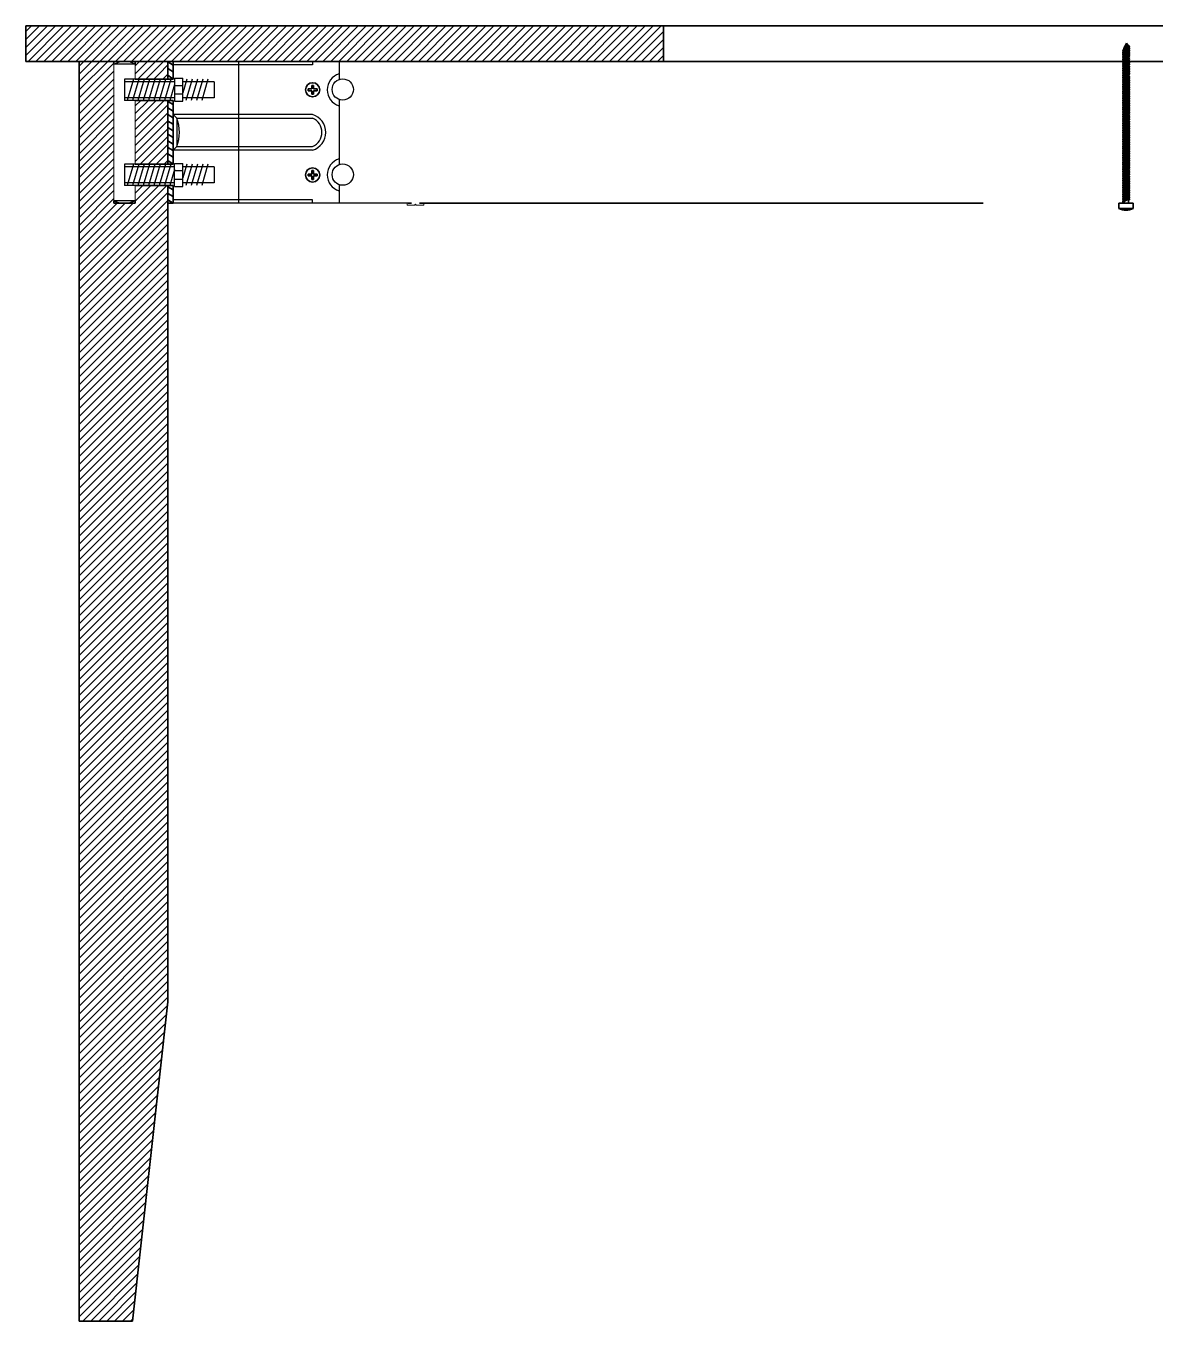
# Model space of a CAD drawing. Header units: millimetres. Extents: x 580 to 8071, y -310 to 9213.
# Drawn here: x 3227 to 3863, y 682 to 1412 of the extents above; entities that cross this region are included whole.
import ezdxf

# ---------------------------------------------------------------- set-up
doc = ezdxf.new("R2010")
doc.units = ezdxf.units.MM
for name, color, linetype, lineweight in [('A-ELEV-MBE', 7, 'Continuous', 18), ('IF-DETL', 4, 'Continuous', 35), ('IF-FURN', 7, 'Continuous', 35)]:
    doc.layers.add(name, color=color, linetype=linetype, lineweight=lineweight)
doc.layers.add('Layer1', color=1, linetype='Continuous')
doc.layers.add('Layer2', color=8, linetype='Continuous')

msp = doc.modelspace()

# ---------------------------------------------------------------- hatches: boundary and pattern name
at = {"layer": 'IF-DETL'}
h = msp.add_hatch(dxfattribs=at)
h.set_pattern_fill('ANSI31', color=256)
h.paths.add_polyline_path([(3586.07, 1411.39), (3585.9, 1411.5), (3256.78, 1411.5), (3226.78, 1411.5), (3226.78, 1391.5), (3448.68, 1391.5), (3586.07, 1391.5)])

# ---------------------------------------------------------------- linework, layer by layer
at = {"layer": 'A-ELEV-MBE'}
for p, q in [((3276.34, 1390), (3276.34, 1313)), ((3279.84, 1391.5), (3284.84, 1391.5)), ((3288.34, 1390), (3288.34, 1381.5)), ((3288.34, 1369.5), (3288.34, 1333.5)), ((3288.34, 1321.5), (3288.34, 1313)), ((3284.84, 1311.5), (3279.84, 1311.5)), ((3441.59, 1310.56), (3441.59, 1311.5)), ((3441.59, 1311.5), (3444.12, 1311.5)), ((3445.76, 1310.56), (3446.28, 1311.08)), ((3446.28, 1311.08), (3446.8, 1310.56)), ((3450.97, 1311.5), (3448.62, 1311.5)), ((3450.97, 1310.56), (3450.97, 1311.5))]:
    msp.add_line(p, q, dxfattribs=at)
for points in [[(3441.59, 1310.56), (3445.76, 1310.56)], [(3446.8, 1310.56), (3450.97, 1310.56)]]:
    msp.add_lwpolyline(points, dxfattribs=at)
at = {"layer": 'IF-DETL', "linetype": 'Continuous'}
for p, q in [((3586.07, 1411.39), (3585.9, 1411.5)), ((3256.78, 1388.88), (3259.4, 1391.5)), ((3256.78, 1384.39), (3263.89, 1391.5)), ((3256.78, 1379.9), (3268.38, 1391.5)), ((3256.78, 1375.41), (3272.87, 1391.5)), ((3256.78, 1370.92), (3276.34, 1390.49)), ((3288.34, 1389.02), (3290.83, 1391.5)), ((3288.34, 1384.53), (3295.32, 1391.5)), ((3289.81, 1381.5), (3299.81, 1391.5)), ((3294.3, 1381.5), (3304.3, 1391.5)), ((3301.79, 1384.5), (3306.78, 1389.49)), ((3309.78, 1389.39), (3306.78, 1391.19)), ((3309.78, 1385.68), (3306.78, 1387.49)), ((3315.74, 1391.36), (3315.88, 1391.5)), ((3256.78, 1366.43), (3276.34, 1386)), ((3256.78, 1361.94), (3276.34, 1381.51)), ((3298.79, 1381.5), (3301.79, 1384.5)), ((3303.94, 1381.5), (3306.78, 1384.23)), ((3309.78, 1381.5), (3306.78, 1383.78)), ((3256.78, 1357.45), (3276.34, 1377.02)), ((3256.78, 1352.96), (3276.45, 1372.64)), ((3256.78, 1348.47), (3276.34, 1368.04)), ((3288.34, 1353.09), (3304.7, 1369.5)), ((3288.34, 1357.58), (3300.26, 1369.5)), ((3288.34, 1362.07), (3295.92, 1369.5)), ((3288.34, 1366.51), (3291.46, 1369.5)), ((3288.34, 1348.6), (3306.78, 1367.04)), ((3309.69, 1367.22), (3306.78, 1368.97)), ((3309.78, 1363.46), (3306.78, 1365.26)), ((3256.78, 1343.98), (3276.34, 1363.54)), ((3256.78, 1339.49), (3276.34, 1359.05)), ((3288.34, 1344.11), (3306.78, 1362.55)), ((3288.34, 1339.62), (3306.78, 1358.06)), ((3309.78, 1359.76), (3306.78, 1361.56)), ((3309.78, 1356.05), (3306.78, 1357.85)), ((3256.78, 1335), (3276.34, 1354.53)), ((3288.34, 1335.13), (3306.78, 1353.57)), ((3309.78, 1352.35), (3306.78, 1354.15)), ((3256.78, 1330.51), (3276.34, 1350.07)), ((3256.78, 1326.02), (3276.34, 1345.58)), ((3291.2, 1333.5), (3306.78, 1349.08)), ((3295.69, 1333.5), (3306.78, 1344.59)), ((3309.78, 1348.64), (3306.78, 1350.45)), ((3309.78, 1344.94), (3306.78, 1346.74)), ((3256.78, 1321.53), (3276.34, 1341.09)), ((3265.21, 1325.48), (3276.34, 1336.6)), ((3300.18, 1333.5), (3306.78, 1340.1)), ((3309.78, 1341.24), (3306.78, 1343.04)), ((3309.78, 1337.53), (3306.78, 1339.33)), ((3269.69, 1325.47), (3276.34, 1332.1)), ((3304.66, 1333.5), (3306.78, 1335.63)), ((3309.78, 1333.5), (3306.78, 1335.63)), ((3256.78, 1308.06), (3276.34, 1327.62)), ((3256.78, 1317.04), (3265.21, 1325.48)), ((3256.78, 1312.55), (3269.69, 1325.47)), ((3256.78, 1303.57), (3276.34, 1323.13)), ((3256.78, 1276.63), (3301.65, 1321.5)), ((3256.78, 1272.14), (3306.14, 1321.5)), ((3288.34, 1317.17), (3292.67, 1321.5)), ((3288.34, 1312.68), (3297.16, 1321.5)), ((3256.78, 1299.08), (3276.34, 1318.64)), ((3256.78, 1267.65), (3306.78, 1317.65)), ((3256.78, 1294.59), (3276.34, 1314.15)), ((3309.73, 1319.04), (3306.78, 1320.81)), ((3309.78, 1315.31), (3306.78, 1317.11)), ((3256.78, 1263.16), (3306.78, 1313.16)), ((3256.78, 1290.1), (3278.18, 1311.5)), ((3256.78, 1285.61), (3282.67, 1311.5)), ((3256.78, 1281.12), (3287.16, 1311.5)), ((3256.78, 1258.67), (3306.78, 1308.67)), ((3309.78, 1311.6), (3306.78, 1313.41)), ((3256.78, 1254.18), (3306.78, 1304.18)), ((3256.78, 1249.69), (3306.78, 1299.69)), ((3256.78, 1245.2), (3306.78, 1295.2)), ((3256.78, 1240.71), (3306.78, 1290.71)), ((3256.78, 1236.22), (3306.78, 1286.22)), ((3256.78, 1231.73), (3306.78, 1281.73)), ((3256.78, 1227.24), (3306.78, 1277.24)), ((3256.78, 1222.75), (3306.78, 1272.75)), ((3256.78, 1218.26), (3306.78, 1268.26)), ((3256.78, 1213.77), (3306.78, 1263.77)), ((3256.78, 1209.28), (3306.78, 1259.28)), ((3256.78, 1204.79), (3306.78, 1254.79)), ((3256.78, 1200.3), (3306.78, 1250.3)), ((3256.78, 1195.81), (3306.78, 1245.81)), ((3256.78, 1191.32), (3306.78, 1241.32)), ((3256.78, 1186.83), (3306.78, 1236.83)), ((3256.78, 1182.34), (3306.78, 1232.34)), ((3256.78, 1177.85), (3306.78, 1227.85)), ((3256.78, 1173.36), (3306.78, 1223.36)), ((3256.78, 1168.87), (3306.78, 1218.87)), ((3256.78, 1164.38), (3306.78, 1214.38)), ((3256.78, 1159.89), (3306.78, 1209.89)), ((3256.78, 1155.4), (3306.78, 1205.4)), ((3256.78, 1150.91), (3306.78, 1200.91)), ((3256.78, 1146.42), (3306.78, 1196.42)), ((3256.78, 1141.93), (3306.78, 1191.93)), ((3256.78, 1137.44), (3306.78, 1187.44)), ((3256.78, 1132.95), (3306.78, 1182.95)), ((3256.78, 1128.46), (3306.78, 1178.46)), ((3256.78, 1123.97), (3306.78, 1173.97)), ((3256.78, 1119.48), (3306.78, 1169.48)), ((3256.78, 1114.99), (3306.78, 1164.99)), ((3256.78, 1110.5), (3306.78, 1160.5)), ((3256.78, 1106.01), (3306.78, 1156.01)), ((3256.78, 1101.52), (3306.78, 1151.52)), ((3256.78, 1097.03), (3306.78, 1147.03)), ((3256.78, 1092.54), (3306.78, 1142.54)), ((3256.78, 1088.05), (3306.78, 1138.05)), ((3256.78, 1083.56), (3306.78, 1133.56)), ((3256.78, 1079.07), (3306.78, 1129.07)), ((3256.78, 1074.58), (3306.78, 1124.58)), ((3256.78, 1070.09), (3306.78, 1120.09)), ((3256.78, 1065.6), (3306.78, 1115.6)), ((3256.78, 1061.11), (3306.78, 1111.11)), ((3256.78, 1056.61), (3306.78, 1106.61)), ((3256.78, 1052.12), (3306.78, 1102.12)), ((3256.78, 1047.63), (3306.78, 1097.63)), ((3256.78, 1043.14), (3306.78, 1093.14)), ((3256.78, 1038.65), (3306.78, 1088.65)), ((3256.78, 1034.16), (3306.78, 1084.16)), ((3256.78, 1029.67), (3306.78, 1079.67)), ((3256.78, 1025.18), (3306.78, 1075.18)), ((3256.78, 1020.69), (3306.78, 1070.69)), ((3256.78, 1016.2), (3306.78, 1066.2)), ((3256.78, 1011.71), (3306.78, 1061.71)), ((3256.78, 1007.22), (3306.78, 1057.22)), ((3256.78, 1002.73), (3306.78, 1052.73)), ((3256.78, 998.24), (3306.78, 1048.24)), ((3256.78, 993.75), (3306.78, 1043.75)), ((3256.78, 989.26), (3306.78, 1039.26)), ((3256.78, 984.77), (3306.78, 1034.77)), ((3256.78, 980.28), (3306.78, 1030.28)), ((3256.78, 975.79), (3306.78, 1025.79)), ((3256.78, 971.3), (3306.78, 1021.3)), ((3256.78, 966.81), (3306.78, 1016.81)), ((3256.78, 962.32), (3306.78, 1012.32)), ((3256.78, 957.83), (3306.78, 1007.83)), ((3256.78, 953.34), (3306.78, 1003.34)), ((3256.78, 948.85), (3306.78, 998.85)), ((3256.78, 944.36), (3306.78, 994.36)), ((3256.78, 939.87), (3306.78, 989.87)), ((3256.78, 935.38), (3306.78, 985.38)), ((3256.78, 930.89), (3306.78, 980.89)), ((3256.78, 926.4), (3306.78, 976.4)), ((3256.78, 921.91), (3306.78, 971.91)), ((3256.78, 917.42), (3306.78, 967.42)), ((3256.78, 912.93), (3306.78, 962.93)), ((3256.78, 908.44), (3306.78, 958.44)), ((3256.78, 903.95), (3306.78, 953.95)), ((3256.78, 899.46), (3306.78, 949.46)), ((3256.78, 894.97), (3306.78, 944.97)), ((3256.78, 890.48), (3306.78, 940.48)), ((3256.78, 885.99), (3306.78, 935.99)), ((3256.78, 881.5), (3306.78, 931.5)), ((3256.78, 877.01), (3306.78, 927.01)), ((3256.78, 872.52), (3306.78, 922.52)), ((3256.78, 868.03), (3306.78, 918.03)), ((3256.78, 863.54), (3306.78, 913.54)), ((3256.78, 859.05), (3306.78, 909.05)), ((3256.78, 854.56), (3306.78, 904.56)), ((3256.78, 850.07), (3306.78, 900.07)), ((3256.78, 845.58), (3306.78, 895.58)), ((3256.78, 841.09), (3306.78, 891.09)), ((3256.78, 836.6), (3306.78, 886.6)), ((3256.78, 832.11), (3306.78, 882.11)), ((3256.78, 827.62), (3306.78, 877.62)), ((3256.78, 823.13), (3306.78, 873.13)), ((3256.78, 818.64), (3306.78, 868.64)), ((3256.78, 814.15), (3306.78, 864.15)), ((3256.78, 809.66), (3306.55, 859.43)), ((3256.78, 805.17), (3305.99, 854.38)), ((3256.78, 800.68), (3305.42, 849.32)), ((3256.78, 796.19), (3304.86, 844.27)), ((3256.78, 791.7), (3304.3, 839.22)), ((3256.78, 787.21), (3303.74, 834.17)), ((3256.78, 782.72), (3303.18, 829.12)), ((3256.78, 778.23), (3302.62, 824.07)), ((3256.78, 773.74), (3302.06, 819.02)), ((3256.78, 769.25), (3301.5, 813.96)), ((3256.78, 764.76), (3300.93, 808.91)), ((3256.78, 760.27), (3300.37, 803.86)), ((3256.78, 755.78), (3299.81, 798.81)), ((3256.78, 751.29), (3299.25, 793.76)), ((3256.78, 746.8), (3298.69, 788.71)), ((3256.78, 742.31), (3298.13, 783.66)), ((3256.78, 737.82), (3297.57, 778.6)), ((3256.78, 733.33), (3297.01, 773.55)), ((3256.78, 728.84), (3296.44, 768.5)), ((3256.78, 724.35), (3295.88, 763.45)), ((3256.78, 719.86), (3295.32, 758.4)), ((3256.78, 715.37), (3294.76, 753.35)), ((3256.78, 710.88), (3294.2, 748.3)), ((3256.78, 706.38), (3293.64, 743.25)), ((3256.78, 701.89), (3293.08, 738.19)), ((3256.78, 697.4), (3292.52, 733.14)), ((3256.78, 692.91), (3291.95, 728.09)), ((3256.78, 688.42), (3291.39, 723.04)), ((3256.78, 683.93), (3290.83, 717.99)), ((3258.84, 681.5), (3290.27, 712.94)), ((3263.33, 681.5), (3289.71, 707.89)), ((3267.82, 681.5), (3289.15, 702.83)), ((3272.31, 681.5), (3288.59, 697.78)), ((3276.8, 681.5), (3288.03, 692.73)), ((3281.29, 681.5), (3287.46, 687.68)), ((3285.78, 681.5), (3286.9, 682.63))]:
    msp.add_line(p, q, dxfattribs=at)
at = {"layer": 'IF-DETL'}
for p, q in [((3586.07, 1391.5), (3586.07, 1411.5)), ((3847.04, 1401.8), (3846.23, 1400.16)), ((3847.75, 1400.66), (3847.04, 1401.8)), ((3845.28, 1398.04), (3846.01, 1399.67)), ((3848.28, 1399.84), (3848.28, 1400.34)), ((3848.28, 1398.84), (3848.28, 1399.5)), ((3848.28, 1397.84), (3848.28, 1398.5)), ((3848.28, 1396.84), (3848.28, 1397.5)), ((3848.28, 1395.84), (3848.28, 1396.5)), ((3848.28, 1394.84), (3848.28, 1395.5)), ((3848.28, 1393.84), (3848.28, 1394.5)), ((3848.28, 1392.84), (3848.28, 1393.5)), ((3848.28, 1391.84), (3848.28, 1392.5)), ((3848.28, 1390.84), (3848.28, 1391.5)), ((3848.28, 1389.84), (3848.28, 1390.5)), ((3848.28, 1388.84), (3848.28, 1389.5)), ((3848.28, 1387.84), (3848.28, 1388.5)), ((3848.28, 1386.84), (3848.28, 1387.5)), ((3848.28, 1385.84), (3848.28, 1386.5)), ((3848.28, 1384.84), (3848.28, 1385.5)), ((3848.28, 1383.84), (3848.28, 1384.5)), ((3848.28, 1382.84), (3848.28, 1383.5)), ((3848.28, 1381.84), (3848.28, 1382.5)), ((3848.28, 1380.84), (3848.28, 1381.5)), ((3848.28, 1379.84), (3848.28, 1380.5)), ((3848.28, 1378.84), (3848.28, 1379.5)), ((3848.28, 1377.84), (3848.28, 1378.5)), ((3848.28, 1376.84), (3848.28, 1377.5)), ((3848.28, 1375.84), (3848.28, 1376.5)), ((3848.28, 1374.84), (3848.28, 1375.5)), ((3848.28, 1373.84), (3848.28, 1374.5)), ((3848.28, 1372.84), (3848.28, 1373.5)), ((3848.28, 1371.84), (3848.28, 1372.5)), ((3848.28, 1370.84), (3848.28, 1371.5)), ((3848.28, 1369.84), (3848.28, 1370.5)), ((3848.28, 1368.84), (3848.28, 1369.5)), ((3848.28, 1367.84), (3848.28, 1368.5)), ((3848.28, 1366.84), (3848.28, 1367.5)), ((3848.28, 1365.84), (3848.28, 1366.5)), ((3848.28, 1364.84), (3848.28, 1365.5)), ((3848.28, 1363.84), (3848.28, 1364.5)), ((3848.28, 1362.84), (3848.28, 1363.5)), ((3848.28, 1361.84), (3848.28, 1362.5)), ((3848.28, 1360.84), (3848.28, 1361.5)), ((3848.28, 1359.84), (3848.28, 1360.5)), ((3848.28, 1358.84), (3848.28, 1359.5)), ((3848.28, 1357.84), (3848.28, 1358.5)), ((3848.28, 1356.84), (3848.28, 1357.5)), ((3848.28, 1355.84), (3848.28, 1356.5)), ((3848.28, 1354.84), (3848.28, 1355.5)), ((3848.28, 1353.84), (3848.28, 1354.5)), ((3848.28, 1352.84), (3848.28, 1353.5)), ((3848.28, 1351.84), (3848.28, 1352.5)), ((3848.28, 1350.84), (3848.28, 1351.5)), ((3848.28, 1349.84), (3848.28, 1350.5)), ((3848.28, 1348.84), (3848.28, 1349.5)), ((3848.28, 1347.84), (3848.28, 1348.5)), ((3848.28, 1346.84), (3848.28, 1347.5)), ((3848.28, 1345.84), (3848.28, 1346.5)), ((3848.28, 1344.84), (3848.28, 1345.5)), ((3848.28, 1343.84), (3848.28, 1344.5)), ((3848.28, 1342.84), (3848.28, 1343.5)), ((3848.28, 1341.84), (3848.28, 1342.5)), ((3848.28, 1340.84), (3848.28, 1341.5)), ((3848.28, 1339.84), (3848.28, 1340.5)), ((3848.28, 1338.84), (3848.28, 1339.5)), ((3848.28, 1337.84), (3848.28, 1338.5)), ((3848.28, 1336.84), (3848.28, 1337.5)), ((3848.28, 1335.84), (3848.28, 1336.5)), ((3848.28, 1334.84), (3848.28, 1335.5)), ((3848.28, 1333.84), (3848.28, 1334.5)), ((3848.28, 1332.84), (3848.28, 1333.5)), ((3848.28, 1331.84), (3848.28, 1332.5)), ((3848.28, 1330.84), (3848.28, 1331.5)), ((3848.28, 1329.84), (3848.28, 1330.5)), ((3848.28, 1328.84), (3848.28, 1329.5)), ((3848.28, 1327.84), (3848.28, 1328.5)), ((3848.28, 1326.84), (3848.28, 1327.5)), ((3848.28, 1325.84), (3848.28, 1326.5)), ((3848.28, 1324.84), (3848.28, 1325.5)), ((3848.28, 1323.84), (3848.28, 1324.5)), ((3848.28, 1322.84), (3848.28, 1323.5)), ((3848.28, 1321.84), (3848.28, 1322.5)), ((3848.28, 1320.84), (3848.28, 1321.5)), ((3848.28, 1319.84), (3848.28, 1320.5)), ((3848.28, 1318.84), (3848.28, 1319.5)), ((3848.28, 1317.84), (3848.28, 1318.5)), ((3848.28, 1316.84), (3848.28, 1317.5)), ((3848.28, 1315.84), (3848.28, 1316.5)), ((3848.28, 1314.84), (3848.28, 1315.5)), ((3848.28, 1313.84), (3848.28, 1314.5)), ((3848.28, 1312.84), (3848.28, 1313.5)), ((3848.28, 1311.84), (3848.28, 1312.5))]:
    msp.add_line(p, q, dxfattribs=at)
for centre, radius, start, end in [((3848.55, 1395.98), 3.87, 94.04616, 156.78621), ((3848.55, 1394.98), 3.87, 94.04616, 156.78621), ((3848.55, 1393.98), 3.87, 94.04616, 156.78621), ((3845.44, 1397.46), 0.446, 174.28486, 248.8715), ((3848.55, 1392.98), 3.87, 94.04616, 156.78621), ((3845.44, 1396.46), 0.446, 174.28486, 248.8715), ((3848.55, 1391.98), 3.87, 94.04616, 156.78621), ((3845.44, 1395.46), 0.446, 174.28486, 248.8715), ((3848.55, 1390.98), 3.87, 94.04616, 156.78621), ((3845.44, 1394.46), 0.446, 174.28486, 248.8715), ((3848.47, 1395.96), 3.55, 86.85393, 154.23406), ((3848.47, 1394.96), 3.55, 86.85393, 154.23406), ((3848.47, 1393.96), 3.55, 86.85393, 154.23406), ((3848.47, 1392.96), 3.55, 86.85393, 154.23406), ((3848.47, 1391.96), 3.55, 86.85393, 154.23406), ((3848.47, 1390.96), 3.55, 86.85393, 154.23406), ((3846.12, 1399.76), 0.283, 127.75666, 232.24334), ((3848.17, 1396.82), 3.87, 94.04616, 124.97285), ((3848.09, 1396.8), 3.55, 86.85393, 125.89559), ((3847.86, 1400.25), 0.427, 11.56694, 85.49572), ((3848.04, 1399.56), 0.814, 8.12369, 72.92609), ((3848.04, 1398.56), 0.814, 8.12369, 72.92609), ((3848.04, 1397.56), 0.814, 8.12369, 72.92609), ((3848.04, 1396.56), 0.814, 8.12369, 72.92609), ((3848.04, 1395.56), 0.814, 8.12369, 72.92609), ((3848.04, 1394.56), 0.814, 8.12369, 72.92609), ((3848.04, 1393.56), 0.814, 8.12369, 72.92609), ((3848.67, 1399.67), 0.171, 267.89115, 20.55138), ((3848.67, 1398.67), 0.171, 267.89115, 20.55138), ((3848.67, 1397.67), 0.171, 267.89115, 20.55138), ((3848.67, 1396.67), 0.171, 267.89115, 20.55138), ((3848.67, 1395.67), 0.171, 267.89115, 20.55138), ((3848.67, 1394.67), 0.171, 267.89115, 20.55138), ((3848.55, 1389.98), 3.87, 94.04616, 156.78621), ((3845.44, 1393.46), 0.446, 174.28486, 248.8715), ((3848.55, 1388.98), 3.87, 94.04616, 156.78621), ((3845.44, 1392.46), 0.446, 174.28486, 248.8715), ((3848.55, 1387.98), 3.87, 94.04616, 156.78621), ((3845.44, 1391.46), 0.446, 174.28486, 248.8715), ((3848.55, 1386.98), 3.87, 94.04616, 156.78621), ((3845.44, 1390.46), 0.446, 174.28486, 248.8715), ((3848.55, 1385.98), 3.87, 94.04616, 156.78621), ((3845.44, 1389.46), 0.446, 174.28486, 248.8715), ((3848.55, 1384.98), 3.87, 94.04616, 156.78621), ((3845.44, 1388.46), 0.446, 174.28486, 248.8715), ((3848.55, 1383.98), 3.87, 94.04616, 156.78621), ((3845.44, 1387.46), 0.446, 174.28486, 248.8715), ((3848.47, 1389.96), 3.55, 86.85393, 154.23406), ((3848.47, 1388.96), 3.55, 86.85393, 154.23406), ((3848.47, 1387.96), 3.55, 86.85393, 154.23406), ((3848.47, 1386.96), 3.55, 86.85393, 154.23406), ((3848.47, 1385.96), 3.55, 86.85393, 154.23406), ((3848.47, 1384.96), 3.55, 86.85393, 154.23406), ((3848.47, 1383.96), 3.55, 86.85393, 154.23406), ((3848.04, 1392.56), 0.814, 8.12369, 72.92609), ((3848.04, 1391.56), 0.814, 8.12369, 72.92609), ((3848.04, 1390.56), 0.814, 8.12369, 72.92609), ((3848.04, 1389.56), 0.814, 8.12369, 72.92609), ((3848.04, 1388.56), 0.814, 8.12369, 72.92609), ((3848.04, 1387.56), 0.814, 8.12369, 72.92609), ((3848.04, 1386.56), 0.814, 8.12369, 72.92609), ((3848.67, 1392.67), 0.171, 267.89115, 20.55138), ((3848.67, 1390.67), 0.171, 267.89115, 20.55138), ((3848.67, 1389.67), 0.171, 267.89115, 20.55138), ((3848.67, 1388.67), 0.171, 267.89115, 20.55138), ((3848.67, 1387.67), 0.171, 267.89115, 20.55138), ((3848.55, 1382.98), 3.87, 94.04616, 156.78621), ((3845.44, 1386.46), 0.446, 174.28486, 248.8715), ((3848.55, 1381.98), 3.87, 94.04616, 156.78621), ((3845.44, 1385.46), 0.446, 174.28486, 248.8715), ((3848.55, 1380.98), 3.87, 94.04616, 156.78621), ((3845.44, 1384.46), 0.446, 174.28486, 248.8715), ((3848.55, 1379.98), 3.87, 94.04616, 156.78621), ((3845.44, 1383.46), 0.446, 174.28486, 248.8715), ((3848.55, 1378.98), 3.87, 94.04616, 156.78621), ((3845.44, 1382.46), 0.446, 174.28486, 248.8715), ((3848.55, 1377.98), 3.87, 94.04616, 156.78621), ((3845.44, 1381.46), 0.446, 174.28486, 248.8715), ((3848.55, 1376.98), 3.87, 94.04616, 156.78621), ((3845.44, 1380.46), 0.446, 174.28486, 248.8715), ((3848.55, 1375.98), 3.87, 94.04616, 156.78621), ((3848.47, 1382.96), 3.55, 86.85393, 154.23406), ((3848.47, 1381.96), 3.55, 86.85393, 154.23406), ((3848.47, 1380.96), 3.55, 86.85393, 154.23406), ((3848.47, 1379.96), 3.55, 86.85393, 154.23406), ((3848.47, 1378.96), 3.55, 86.85393, 154.23406), ((3848.47, 1377.96), 3.55, 86.85393, 154.23406), ((3848.47, 1376.96), 3.55, 86.85393, 154.23406), ((3848.04, 1385.56), 0.814, 8.12369, 72.92609), ((3848.04, 1384.56), 0.814, 8.12369, 72.92609), ((3848.04, 1383.56), 0.814, 8.12369, 72.92609), ((3848.04, 1382.56), 0.814, 8.12369, 72.92609), ((3848.04, 1381.56), 0.814, 8.12369, 72.92609), ((3848.04, 1380.56), 0.814, 8.12369, 72.92609), ((3848.04, 1379.56), 0.814, 8.12369, 72.92609), ((3848.67, 1386.67), 0.171, 267.89115, 20.55138), ((3848.67, 1385.67), 0.171, 267.89115, 20.55138), ((3848.67, 1384.67), 0.171, 267.89115, 20.55138), ((3848.67, 1382.67), 0.171, 267.89115, 20.55138), ((3848.67, 1381.67), 0.171, 267.89115, 20.55138), ((3848.67, 1380.67), 0.171, 267.89115, 20.55138), ((3848.67, 1379.67), 0.171, 267.89115, 20.55138), ((3845.44, 1379.46), 0.446, 174.28486, 248.8715), ((3848.55, 1374.98), 3.87, 94.04616, 156.78621), ((3845.44, 1378.46), 0.446, 174.28486, 248.8715), ((3848.55, 1373.98), 3.87, 94.04616, 156.78621), ((3845.44, 1377.46), 0.446, 174.28486, 248.8715), ((3848.55, 1372.98), 3.87, 94.04616, 156.78621), ((3845.44, 1376.46), 0.446, 174.28486, 248.8715), ((3848.55, 1371.98), 3.87, 94.04616, 156.78621), ((3845.44, 1375.46), 0.446, 174.28486, 248.8715), ((3848.55, 1370.98), 3.87, 94.04616, 156.78621), ((3845.44, 1374.46), 0.446, 174.28486, 248.8715), ((3848.55, 1369.98), 3.87, 94.04616, 156.78621), ((3845.44, 1373.46), 0.446, 174.28486, 248.8715), ((3848.55, 1368.98), 3.87, 94.04616, 156.78621), ((3845.44, 1372.46), 0.446, 174.28486, 248.8715), ((3848.47, 1375.96), 3.55, 86.85393, 154.23406), ((3848.47, 1374.96), 3.55, 86.85393, 154.23406), ((3848.47, 1373.96), 3.55, 86.85393, 154.23406), ((3848.47, 1372.96), 3.55, 86.85393, 154.23406), ((3848.47, 1371.96), 3.55, 86.85393, 154.23406), ((3848.47, 1370.96), 3.55, 86.85393, 154.23406), ((3848.47, 1369.96), 3.55, 86.85393, 154.23406), ((3848.47, 1368.96), 3.55, 86.85393, 154.23406), ((3848.04, 1378.56), 0.814, 8.12369, 72.92609), ((3848.04, 1377.56), 0.814, 8.12369, 72.92609), ((3848.04, 1376.56), 0.814, 8.12369, 72.92609), ((3848.04, 1375.56), 0.814, 8.12369, 72.92609), ((3848.04, 1374.56), 0.814, 8.12369, 72.92609), ((3848.04, 1373.56), 0.814, 8.12369, 72.92609), ((3848.04, 1372.56), 0.814, 8.12369, 72.92609), ((3848.67, 1378.67), 0.171, 267.89115, 20.55138), ((3848.67, 1377.67), 0.171, 267.89115, 20.55138), ((3848.67, 1376.67), 0.171, 267.89115, 20.55138), ((3848.67, 1375.67), 0.171, 267.89115, 20.55138), ((3848.67, 1374.67), 0.171, 267.89115, 20.55138), ((3848.67, 1373.67), 0.171, 267.89115, 20.55138), ((3848.67, 1372.67), 0.171, 267.89115, 20.55138), ((3848.55, 1367.98), 3.87, 94.04616, 156.78621), ((3845.44, 1371.46), 0.446, 174.28486, 248.8715), ((3848.55, 1366.98), 3.87, 94.04616, 156.78621), ((3845.44, 1370.46), 0.446, 174.28486, 248.8715), ((3848.55, 1365.98), 3.87, 94.04616, 156.78621), ((3845.44, 1369.46), 0.446, 174.28486, 248.8715), ((3848.55, 1364.98), 3.87, 94.04616, 156.78621), ((3845.44, 1368.46), 0.446, 174.28486, 248.8715), ((3848.55, 1363.98), 3.87, 94.04616, 156.78621), ((3845.44, 1367.46), 0.446, 174.28486, 248.8715), ((3848.55, 1362.98), 3.87, 94.04616, 156.78621), ((3845.44, 1366.46), 0.446, 174.28486, 248.8715), ((3848.55, 1361.98), 3.87, 94.04616, 156.78621), ((3845.44, 1365.46), 0.446, 174.28486, 248.8715), ((3848.47, 1367.96), 3.55, 86.85393, 154.23406), ((3848.47, 1366.96), 3.55, 86.85393, 154.23406), ((3848.47, 1365.96), 3.55, 86.85393, 154.23406), ((3848.47, 1364.96), 3.55, 86.85393, 154.23406), ((3848.47, 1363.96), 3.55, 86.85393, 154.23406), ((3848.47, 1362.96), 3.55, 86.85393, 154.23406), ((3848.47, 1361.96), 3.55, 86.85393, 154.23406), ((3848.04, 1371.56), 0.814, 8.12369, 72.92609), ((3848.04, 1370.56), 0.814, 8.12369, 72.92609), ((3848.04, 1369.56), 0.814, 8.12369, 72.92609), ((3848.04, 1368.56), 0.814, 8.12369, 72.92609), ((3848.04, 1367.56), 0.814, 8.12369, 72.92609), ((3848.04, 1366.56), 0.814, 8.12369, 72.92609), ((3848.04, 1365.56), 0.814, 8.12369, 72.92609), ((3848.04, 1364.56), 0.814, 8.12369, 72.92609), ((3848.67, 1371.67), 0.171, 267.89115, 20.55138), ((3848.67, 1370.67), 0.171, 267.89115, 20.55138), ((3848.67, 1369.67), 0.171, 267.89115, 20.55138), ((3848.67, 1368.67), 0.171, 267.89115, 20.55138), ((3848.67, 1367.67), 0.171, 267.89115, 20.55138), ((3848.67, 1366.67), 0.171, 267.89115, 20.55138), ((3848.67, 1365.67), 0.171, 267.89115, 20.55138), ((3848.55, 1360.98), 3.87, 94.04616, 156.78621), ((3845.44, 1364.46), 0.446, 174.28486, 248.8715), ((3848.55, 1359.98), 3.87, 94.04616, 156.78621), ((3845.44, 1363.46), 0.446, 174.28486, 248.8715), ((3848.55, 1358.98), 3.87, 94.04616, 156.78621), ((3845.44, 1362.46), 0.446, 174.28486, 248.8715), ((3848.55, 1357.98), 3.87, 94.04616, 156.78621), ((3845.44, 1361.46), 0.446, 174.28486, 248.8715), ((3848.55, 1356.98), 3.87, 94.04616, 156.78621), ((3845.44, 1360.46), 0.446, 174.28486, 248.8715), ((3848.55, 1355.98), 3.87, 94.04616, 156.78621), ((3845.44, 1359.46), 0.446, 174.28486, 248.8715), ((3848.55, 1354.98), 3.87, 94.04616, 156.78621), ((3845.44, 1358.46), 0.446, 174.28486, 248.8715), ((3848.55, 1353.98), 3.87, 94.04616, 156.78621), ((3848.47, 1360.96), 3.55, 86.85393, 154.23406), ((3848.47, 1359.96), 3.55, 86.85393, 154.23406), ((3848.47, 1358.96), 3.55, 86.85393, 154.23406), ((3848.47, 1357.96), 3.55, 86.85393, 154.23406), ((3848.47, 1356.96), 3.55, 86.85393, 154.23406), ((3848.47, 1355.96), 3.55, 86.85393, 154.23406), ((3848.47, 1354.96), 3.55, 86.85393, 154.23406), ((3848.04, 1363.56), 0.814, 8.12369, 72.92609), ((3848.04, 1362.56), 0.814, 8.12369, 72.92609), ((3848.04, 1361.56), 0.814, 8.12369, 72.92609), ((3848.04, 1360.56), 0.814, 8.12369, 72.92609), ((3848.04, 1359.56), 0.814, 8.12369, 72.92609), ((3848.04, 1358.56), 0.814, 8.12369, 72.92609), ((3848.04, 1357.56), 0.814, 8.12369, 72.92609), ((3848.67, 1364.67), 0.171, 267.89115, 20.55138), ((3848.67, 1363.67), 0.171, 267.89115, 20.55138), ((3848.67, 1362.67), 0.171, 267.89115, 20.55138), ((3848.67, 1361.67), 0.171, 267.89115, 20.55138), ((3848.67, 1360.67), 0.171, 267.89115, 20.55138), ((3848.67, 1359.67), 0.171, 267.89115, 20.55138), ((3848.67, 1358.67), 0.171, 267.89115, 20.55138), ((3845.44, 1357.46), 0.446, 174.28486, 248.8715), ((3848.55, 1352.98), 3.87, 94.04616, 156.78621), ((3845.44, 1356.46), 0.446, 174.28486, 248.8715), ((3848.55, 1351.98), 3.87, 94.04616, 156.78621), ((3845.44, 1355.46), 0.446, 174.28486, 248.8715), ((3848.55, 1350.98), 3.87, 94.04616, 156.78621), ((3845.44, 1354.46), 0.446, 174.28486, 248.8715), ((3848.55, 1349.98), 3.87, 94.04616, 156.78621), ((3845.44, 1353.46), 0.446, 174.28486, 248.8715), ((3848.55, 1348.98), 3.87, 94.04616, 156.78621), ((3845.44, 1352.46), 0.446, 174.28486, 248.8715), ((3848.55, 1347.98), 3.87, 94.04616, 156.78621), ((3845.44, 1351.46), 0.446, 174.28486, 248.8715), ((3848.55, 1346.98), 3.87, 94.04616, 156.78621), ((3845.44, 1350.46), 0.446, 174.28486, 248.8715), ((3848.47, 1353.96), 3.55, 86.85393, 154.23406), ((3848.47, 1352.96), 3.55, 86.85393, 154.23406), ((3848.47, 1351.96), 3.55, 86.85393, 154.23406), ((3848.47, 1350.96), 3.55, 86.85393, 154.23406), ((3848.47, 1349.96), 3.55, 86.85393, 154.23406), ((3848.47, 1348.96), 3.55, 86.85393, 154.23406), ((3848.47, 1347.96), 3.55, 86.85393, 154.23406), ((3848.47, 1346.96), 3.55, 86.85393, 154.23406), ((3848.04, 1356.56), 0.814, 8.12369, 72.92609), ((3848.04, 1355.56), 0.814, 8.12369, 72.92609), ((3848.04, 1354.56), 0.814, 8.12369, 72.92609), ((3848.04, 1353.56), 0.814, 8.12369, 72.92609), ((3848.04, 1352.56), 0.814, 8.12369, 72.92609), ((3848.04, 1351.56), 0.814, 8.12369, 72.92609), ((3848.04, 1350.56), 0.814, 8.12369, 72.92609), ((3848.67, 1357.67), 0.171, 267.89115, 20.55138), ((3848.67, 1356.67), 0.171, 267.89115, 20.55138), ((3848.67, 1355.67), 0.171, 267.89115, 20.55138), ((3848.67, 1354.67), 0.171, 267.89115, 20.55138), ((3848.67, 1353.67), 0.171, 267.89115, 20.55138), ((3848.67, 1352.67), 0.171, 267.89115, 20.55138), ((3848.67, 1351.67), 0.171, 267.89115, 20.55138), ((3848.67, 1350.67), 0.171, 267.89115, 20.55138), ((3848.55, 1345.98), 3.87, 94.04616, 156.78621), ((3845.44, 1349.46), 0.446, 174.28486, 248.8715), ((3848.55, 1344.98), 3.87, 94.04616, 156.78621), ((3845.44, 1348.46), 0.446, 174.28486, 248.8715), ((3848.55, 1343.98), 3.87, 94.04616, 156.78621), ((3845.44, 1347.46), 0.446, 174.28486, 248.8715), ((3848.55, 1342.98), 3.87, 94.04616, 156.78621), ((3845.44, 1346.46), 0.446, 174.28486, 248.8715), ((3848.55, 1341.98), 3.87, 94.04616, 156.78621), ((3845.44, 1345.46), 0.446, 174.28486, 248.8715), ((3848.55, 1340.98), 3.87, 94.04616, 156.78621), ((3845.44, 1344.46), 0.446, 174.28486, 248.8715), ((3848.55, 1339.98), 3.87, 94.04616, 156.78621), ((3845.44, 1343.46), 0.446, 174.28486, 248.8715), ((3848.47, 1345.96), 3.55, 86.85393, 154.23406), ((3848.47, 1344.96), 3.55, 86.85393, 154.23406), ((3848.47, 1343.96), 3.55, 86.85393, 154.23406), ((3848.47, 1342.96), 3.55, 86.85393, 154.23406), ((3848.47, 1341.96), 3.55, 86.85393, 154.23406), ((3848.47, 1340.96), 3.55, 86.85393, 154.23406), ((3848.47, 1339.96), 3.55, 86.85393, 154.23406), ((3848.04, 1349.56), 0.814, 8.12369, 72.92609), ((3848.04, 1348.56), 0.814, 8.12369, 72.92609), ((3848.04, 1347.56), 0.814, 8.12369, 72.92609), ((3848.04, 1346.56), 0.814, 8.12369, 72.92609), ((3848.04, 1345.56), 0.814, 8.12369, 72.92609), ((3848.04, 1344.56), 0.814, 8.12369, 72.92609), ((3848.04, 1343.56), 0.814, 8.12369, 72.92609), ((3848.04, 1342.56), 0.814, 8.12369, 72.92609), ((3848.67, 1349.67), 0.171, 267.89115, 20.55138), ((3848.67, 1348.67), 0.171, 267.89115, 20.55138), ((3848.67, 1347.67), 0.171, 267.89115, 20.55138), ((3848.67, 1346.67), 0.171, 267.89115, 20.55138), ((3848.67, 1345.67), 0.171, 267.89115, 20.55138), ((3848.67, 1344.67), 0.171, 267.89115, 20.55138), ((3848.67, 1343.67), 0.171, 267.89115, 20.55138), ((3848.55, 1338.98), 3.87, 94.04616, 156.78621), ((3845.44, 1342.46), 0.446, 174.28486, 248.8715), ((3848.55, 1337.98), 3.87, 94.04616, 156.78621), ((3845.44, 1341.46), 0.446, 174.28486, 248.8715), ((3848.55, 1336.98), 3.87, 94.04616, 156.78621), ((3845.44, 1340.46), 0.446, 174.28486, 248.8715), ((3848.55, 1335.98), 3.87, 94.04616, 156.78621), ((3845.44, 1339.46), 0.446, 174.28486, 248.8715), ((3848.55, 1334.98), 3.87, 94.04616, 156.78621), ((3845.44, 1338.46), 0.446, 174.28486, 248.8715), ((3848.55, 1333.98), 3.87, 94.04616, 156.78621), ((3845.44, 1337.46), 0.446, 174.28486, 248.8715), ((3848.55, 1332.98), 3.87, 94.04616, 156.78621), ((3845.44, 1336.46), 0.446, 174.28486, 248.8715), ((3848.47, 1338.96), 3.55, 86.85393, 154.23406), ((3848.47, 1337.96), 3.55, 86.85393, 154.23406), ((3848.47, 1336.96), 3.55, 86.85393, 154.23406), ((3848.47, 1335.96), 3.55, 86.85393, 154.23406), ((3848.47, 1334.96), 3.55, 86.85393, 154.23406), ((3848.47, 1333.96), 3.55, 86.85393, 154.23406), ((3848.47, 1332.96), 3.55, 86.85393, 154.23406), ((3848.04, 1341.56), 0.814, 8.12369, 72.92609), ((3848.04, 1340.56), 0.814, 8.12369, 72.92609), ((3848.04, 1339.56), 0.814, 8.12369, 72.92609), ((3848.04, 1338.56), 0.814, 8.12369, 72.92609), ((3848.04, 1337.56), 0.814, 8.12369, 72.92609), ((3848.04, 1336.56), 0.814, 8.12369, 72.92609), ((3848.04, 1335.56), 0.814, 8.12369, 72.92609), ((3848.67, 1342.67), 0.171, 267.89115, 20.55138), ((3848.67, 1341.67), 0.171, 267.89115, 20.55138), ((3848.67, 1340.67), 0.171, 267.89115, 20.55138), ((3848.67, 1339.67), 0.171, 267.89115, 20.55138), ((3848.67, 1338.67), 0.171, 267.89115, 20.55138), ((3848.67, 1337.67), 0.171, 267.89115, 20.55138), ((3848.67, 1336.67), 0.171, 267.89115, 20.55138), ((3848.55, 1331.98), 3.87, 94.04616, 156.78621), ((3845.44, 1335.46), 0.446, 174.28486, 248.8715), ((3848.55, 1330.98), 3.87, 94.04616, 156.78621), ((3845.44, 1334.46), 0.446, 174.28486, 248.8715), ((3848.55, 1329.98), 3.87, 94.04616, 156.78621), ((3845.44, 1333.46), 0.446, 174.28486, 248.8715), ((3848.55, 1328.98), 3.87, 94.04616, 156.78621), ((3845.44, 1332.46), 0.446, 174.28486, 248.8715), ((3848.55, 1327.98), 3.87, 94.04616, 156.78621), ((3845.44, 1331.46), 0.446, 174.28486, 248.8715), ((3848.55, 1326.98), 3.87, 94.04616, 156.78621), ((3845.44, 1330.46), 0.446, 174.28486, 248.8715), ((3848.55, 1325.98), 3.87, 94.04616, 156.78621), ((3845.44, 1329.46), 0.446, 174.28486, 248.8715), ((3848.55, 1324.98), 3.87, 94.04616, 156.78621), ((3848.47, 1331.96), 3.55, 86.85393, 154.23406), ((3848.47, 1330.96), 3.55, 86.85393, 154.23406), ((3848.47, 1329.96), 3.55, 86.85393, 154.23406), ((3848.47, 1328.96), 3.55, 86.85393, 154.23406), ((3848.47, 1327.96), 3.55, 86.85393, 154.23406), ((3848.47, 1326.96), 3.55, 86.85393, 154.23406), ((3848.47, 1325.96), 3.55, 86.85393, 154.23406), ((3848.04, 1334.56), 0.814, 8.12369, 72.92609), ((3848.04, 1333.56), 0.814, 8.12369, 72.92609), ((3848.04, 1332.56), 0.814, 8.12369, 72.92609), ((3848.04, 1331.56), 0.814, 8.12369, 72.92609), ((3848.04, 1330.56), 0.814, 8.12369, 72.92609), ((3848.04, 1329.56), 0.814, 8.12369, 72.92609), ((3848.04, 1328.56), 0.814, 8.12369, 72.92609), ((3848.67, 1335.67), 0.171, 267.89115, 20.55138), ((3848.67, 1334.67), 0.171, 267.89115, 20.55138), ((3848.67, 1333.67), 0.171, 267.89115, 20.55138), ((3848.67, 1332.67), 0.171, 267.89115, 20.55138), ((3848.67, 1331.67), 0.171, 267.89115, 20.55138), ((3848.67, 1330.67), 0.171, 267.89115, 20.55138), ((3848.67, 1329.67), 0.171, 267.89115, 20.55138), ((3848.67, 1328.67), 0.171, 267.89115, 20.55138), ((3845.44, 1328.46), 0.446, 174.28486, 248.8715), ((3848.55, 1323.98), 3.87, 94.04616, 156.78621), ((3845.44, 1327.46), 0.446, 174.28486, 248.8715), ((3848.55, 1322.98), 3.87, 94.04616, 156.78621), ((3845.44, 1326.46), 0.446, 174.28486, 248.8715), ((3848.55, 1321.98), 3.87, 94.04616, 156.78621), ((3845.44, 1325.46), 0.446, 174.28486, 248.8715), ((3848.55, 1320.98), 3.87, 94.04616, 156.78621), ((3845.44, 1324.46), 0.446, 174.28486, 248.8715), ((3848.55, 1319.98), 3.87, 94.04616, 156.78621), ((3845.44, 1323.46), 0.446, 174.28486, 248.8715), ((3848.55, 1318.98), 3.87, 94.04616, 156.78621), ((3845.44, 1322.46), 0.446, 174.28486, 248.8715), ((3848.55, 1317.98), 3.87, 94.04616, 156.78621), ((3845.44, 1321.46), 0.446, 174.28486, 248.8715), ((3848.47, 1324.96), 3.55, 86.85393, 154.23406), ((3848.47, 1323.96), 3.55, 86.85393, 154.23406), ((3848.47, 1322.96), 3.55, 86.85393, 154.23406), ((3848.47, 1321.96), 3.55, 86.85393, 154.23406), ((3848.47, 1320.96), 3.55, 86.85393, 154.23406), ((3848.47, 1319.96), 3.55, 86.85393, 154.23406), ((3848.47, 1318.96), 3.55, 86.85393, 154.23406), ((3848.47, 1317.96), 3.55, 86.85393, 154.23406), ((3848.04, 1327.56), 0.814, 8.12369, 72.92609), ((3848.04, 1326.56), 0.814, 8.12369, 72.92609), ((3848.04, 1325.56), 0.814, 8.12369, 72.92609), ((3848.04, 1324.56), 0.814, 8.12369, 72.92609), ((3848.04, 1323.56), 0.814, 8.12369, 72.92609), ((3848.04, 1322.56), 0.814, 8.12369, 72.92609), ((3848.04, 1321.56), 0.814, 8.12369, 72.92609), ((3848.04, 1320.56), 0.814, 8.12369, 72.92609), ((3848.67, 1327.67), 0.171, 267.89115, 20.55138), ((3848.67, 1326.67), 0.171, 267.89115, 20.55138), ((3848.67, 1325.67), 0.171, 267.89115, 20.55138), ((3848.67, 1324.67), 0.171, 267.89115, 20.55138), ((3848.67, 1323.67), 0.171, 267.89115, 20.55138), ((3848.67, 1322.67), 0.171, 267.89115, 20.55138), ((3848.67, 1321.67), 0.171, 267.89115, 20.55138), ((3848.55, 1316.98), 3.87, 94.04616, 156.78621), ((3845.44, 1320.46), 0.446, 174.28486, 248.8715), ((3848.55, 1315.98), 3.87, 94.04616, 156.78621), ((3845.44, 1319.46), 0.446, 174.28486, 248.8715), ((3848.55, 1314.98), 3.87, 94.04616, 156.78621), ((3845.44, 1318.46), 0.446, 174.28486, 248.8715), ((3848.55, 1313.98), 3.87, 94.04616, 156.78621), ((3845.44, 1317.46), 0.446, 174.28486, 248.8715), ((3848.55, 1312.98), 3.87, 94.04616, 156.78621), ((3845.44, 1316.46), 0.446, 174.28486, 248.8715), ((3848.55, 1311.98), 3.87, 94.04616, 156.78621), ((3845.44, 1315.46), 0.446, 174.28486, 248.8715), ((3848.55, 1310.98), 3.87, 94.04616, 156.78621), ((3845.44, 1314.46), 0.446, 174.28486, 248.8715), ((3848.47, 1316.96), 3.55, 86.85393, 154.23406), ((3848.47, 1315.96), 3.55, 86.85393, 154.23406), ((3848.47, 1314.96), 3.55, 86.85393, 154.23406), ((3848.47, 1313.96), 3.55, 86.85393, 154.23406), ((3848.47, 1312.96), 3.55, 86.85393, 154.23406), ((3848.47, 1311.96), 3.55, 86.85393, 154.23406), ((3848.47, 1310.96), 3.55, 86.85393, 154.23406), ((3848.04, 1319.56), 0.814, 8.12369, 72.92609), ((3848.04, 1318.56), 0.814, 8.12369, 72.92609), ((3848.04, 1317.56), 0.814, 8.12369, 72.92609), ((3848.04, 1316.56), 0.814, 8.12369, 72.92609), ((3848.04, 1315.56), 0.814, 8.12369, 72.92609), ((3848.04, 1314.56), 0.814, 8.12369, 72.92609), ((3848.04, 1313.56), 0.814, 8.12369, 72.92609), ((3848.67, 1320.67), 0.171, 267.89115, 20.55138), ((3848.67, 1319.67), 0.171, 267.89115, 20.55138), ((3848.67, 1318.67), 0.171, 267.89115, 20.55138), ((3848.67, 1317.67), 0.171, 267.89115, 20.55138), ((3848.67, 1316.67), 0.171, 267.89115, 20.55138), ((3848.67, 1315.67), 0.171, 267.89115, 20.55138), ((3848.67, 1314.67), 0.171, 267.89115, 20.55138), ((3848.55, 1309.98), 3.87, 94.04616, 156.78621), ((3845.44, 1313.46), 0.446, 174.28486, 248.8715), ((3845.44, 1312.46), 0.446, 174.28486, 248.8715), ((3848.47, 1309.96), 3.55, 86.85393, 154.23406), ((3848.67, 1313.67), 0.171, 267.89115, 20.55138)]:
    msp.add_arc(centre, radius, start, end, dxfattribs=at)
at = {"layer": 'IF-FURN'}
for p, q in [((3528.11, 1411.5), (3226.78, 1411.5)), ((3226.78, 1411.5), (3226.78, 1391.5)), ((4436.78, 1411.5), (3256.78, 1411.5)), ((3448.68, 1391.5), (3226.78, 1391.5)), ((3256.78, 681.5), (3256.78, 1391.5)), ((3256.78, 1391.5), (3256.78, 1391.5)), ((3276.34, 1390), (3276.34, 1391.5)), ((3288.34, 1391.5), (3288.34, 1390)), ((3306.78, 1391.5), (3306.78, 1381.5)), ((3309.78, 1381.5), (3309.78, 1391.5)), ((3448.62, 1391.5), (3816.28, 1391.5)), ((3448.68, 1391.5), (4466.78, 1391.5)), ((3288.34, 1381.5), (3309.78, 1381.5)), ((3387.84, 1376), (3385.84, 1376)), ((3385.84, 1376), (3385.84, 1375)), ((3385.84, 1375), (3387.84, 1375)), ((3387.84, 1378), (3388.84, 1378)), ((3387.84, 1376), (3387.84, 1378)), ((3387.84, 1375), (3387.84, 1373)), ((3387.84, 1373), (3388.84, 1373)), ((3388.84, 1376), (3388.84, 1378)), ((3390.84, 1376), (3388.84, 1376)), ((3388.84, 1373), (3388.84, 1375)), ((3390.84, 1375), (3388.84, 1375)), ((3390.84, 1376), (3390.84, 1375)), ((3288.34, 1369.5), (3309.78, 1369.5)), ((3306.78, 1369.5), (3306.78, 1333.5)), ((3309.78, 1333.5), (3309.78, 1369.5)), ((3288.34, 1333.5), (3309.78, 1333.5)), ((3387.84, 1330), (3388.84, 1330)), ((3387.84, 1328), (3387.84, 1330)), ((3388.84, 1328), (3388.84, 1330)), ((3288.34, 1321.5), (3309.78, 1321.5)), ((3306.78, 1321.5), (3306.78, 861.5)), ((3309.78, 1321.5), (3309.78, 1311.5)), ((3387.84, 1328), (3385.84, 1328)), ((3385.84, 1328), (3385.84, 1327)), ((3385.84, 1327), (3387.84, 1327)), ((3387.84, 1327), (3387.84, 1325)), ((3387.84, 1325), (3388.84, 1325)), ((3390.84, 1328), (3388.84, 1328)), ((3388.84, 1325), (3388.84, 1327)), ((3390.84, 1327), (3388.84, 1327)), ((3390.84, 1328), (3390.84, 1327)), ((3276.34, 1313), (3276.34, 1311.5)), ((3276.34, 1311.5), (3288.34, 1311.5)), ((3288.34, 1311.5), (3288.34, 1313)), ((3309.78, 1311.5), (3306.78, 1311.5)), ((3442.28, 1311.5), (3444.12, 1311.5)), ((3448.62, 1311.5), (3766.28, 1311.5)), ((3842.78, 1308.5), (3842.78, 1311.5)), ((3842.78, 1311.5), (3850.78, 1311.5)), ((3850.78, 1308.5), (3842.78, 1308.5)), ((3848.28, 1311.5), (3848.28, 1313.5)), ((3850.78, 1311.5), (3850.78, 1308.5)), ((3306.78, 861.5), (3286.78, 681.5)), ((3256.78, 681.5), (3286.78, 681.5))]:
    msp.add_line(p, q, dxfattribs=at)
for centre in [(3388.34, 1375.5), (3388.34, 1327.5)]:
    msp.add_circle(centre, 4, dxfattribs=at)
msp.add_arc((3846.78, 1317.44), 9.79, 245.89084, 294.10916, dxfattribs=at)
at = {"layer": 'Layer1'}
for p, q in [((3388.34, 1389.5), (3309.78, 1389.5)), ((3346.78, 1311.5), (3346.78, 1391.5)), ((3388.34, 1391.5), (3388.34, 1389.5)), ((3403.34, 1391.5), (3403.34, 1381.32)), ((3403.34, 1370.02), (3403.34, 1333.32)), ((3388.34, 1361.5), (3309.78, 1361.5)), ((3309.78, 1361.5), (3311.78, 1359.5)), ((3311.78, 1359.5), (3311.78, 1343.5)), ((3311.78, 1359.5), (3388.34, 1359.5)), ((3309.78, 1341.5), (3311.78, 1343.5)), ((3311.78, 1343.5), (3388.34, 1343.5)), ((3388.34, 1341.5), (3309.78, 1341.5)), ((3403.34, 1322.02), (3403.34, 1311.5)), ((3388.34, 1313.5), (3309.78, 1313.5)), ((3444.12, 1311.5), (3309.78, 1311.5)), ((3388.34, 1311.5), (3388.34, 1313.5))]:
    msp.add_line(p, q, dxfattribs=at)
for centre in [(3405.36, 1375.67), (3405.36, 1327.67)]:
    msp.add_circle(centre, 6, dxfattribs=at)
for centre, radius, start, end in [((3406, 1375.5), 9.38, 106.46054, 253.53946), ((3291.7, 1351.5), 21.61, 338.27114, 21.72886), ((3385.37, 1351.5), 10.43, 286.54752, 73.45248), ((3384.93, 1351.5), 8.7, 293.09088, 66.90912), ((3406, 1327.5), 9.38, 106.46054, 253.53946)]:
    msp.add_arc(centre, radius, start, end, dxfattribs=at)
at = {"layer": 'Layer2'}
for p, q in [((3276.34, 1390), (3279.84, 1391.5)), ((3288.34, 1390), (3276.34, 1390)), ((3288.34, 1390), (3284.84, 1391.5)), ((3288.34, 1381.5), (3282.34, 1381.5)), ((3282.34, 1381.5), (3282.34, 1369.5)), ((3310.53, 1380), (3282.34, 1380)), ((3287.4, 1381.5), (3283.92, 1369.5)), ((3290.4, 1381.5), (3286.92, 1369.5)), ((3293.4, 1381.5), (3289.92, 1369.5)), ((3296.4, 1381.5), (3292.92, 1369.5)), ((3299.4, 1381.5), (3295.92, 1369.5)), ((3302.4, 1381.5), (3298.92, 1369.5)), ((3305.4, 1381.5), (3301.92, 1369.5)), ((3308.4, 1381.5), (3304.92, 1369.5)), ((3310.53, 1381.99), (3315.16, 1381.99)), ((3310.53, 1381.99), (3310.53, 1369.02)), ((3315.16, 1369.02), (3315.16, 1381.99)), ((3317.4, 1381.5), (3315.16, 1373.78)), ((3332.93, 1380), (3315.16, 1380)), ((3320.4, 1381.5), (3316.92, 1369.5)), ((3323.4, 1381.5), (3319.92, 1369.5)), ((3326.4, 1381.5), (3322.92, 1369.5)), ((3329.4, 1381.5), (3325.92, 1369.5)), ((3332.93, 1380), (3332.93, 1371)), ((3310.53, 1378.51), (3307.92, 1369.5)), ((3310.53, 1378), (3315.16, 1378)), ((3315.16, 1373), (3310.53, 1373)), ((3310.53, 1371), (3282.34, 1371)), ((3288.34, 1369.5), (3282.34, 1369.5)), ((3310.53, 1369.02), (3315.16, 1369.02)), ((3332.93, 1371), (3315.16, 1371)), ((3288.34, 1333.5), (3282.34, 1333.5)), ((3282.34, 1333.5), (3282.34, 1321.5)), ((3310.53, 1332), (3282.34, 1332)), ((3287.4, 1333.5), (3283.92, 1321.5)), ((3290.4, 1333.5), (3286.92, 1321.5)), ((3293.4, 1333.5), (3289.92, 1321.5)), ((3296.4, 1333.5), (3292.92, 1321.5)), ((3299.4, 1333.5), (3295.92, 1321.5)), ((3302.4, 1333.5), (3298.92, 1321.5)), ((3305.4, 1333.5), (3301.92, 1321.5)), ((3308.4, 1333.5), (3304.92, 1321.5)), ((3310.53, 1330.51), (3307.92, 1321.5)), ((3310.53, 1321.02), (3310.53, 1333.99)), ((3310.53, 1333.99), (3315.16, 1333.99)), ((3310.53, 1330), (3315.16, 1330)), ((3315.16, 1321.02), (3315.16, 1333.99)), ((3317.4, 1333.5), (3315.16, 1325.78)), ((3332.93, 1332), (3315.16, 1332)), ((3320.4, 1333.5), (3316.92, 1321.5)), ((3323.4, 1333.5), (3319.92, 1321.5)), ((3326.4, 1333.5), (3322.92, 1321.5)), ((3329.4, 1333.5), (3325.92, 1321.5)), ((3332.93, 1332), (3332.93, 1323)), ((3310.53, 1323), (3282.34, 1323)), ((3288.34, 1321.5), (3282.34, 1321.5)), ((3315.16, 1325), (3310.53, 1325)), ((3332.93, 1323), (3315.16, 1323)), ((3310.53, 1321.02), (3315.16, 1321.02)), ((3276.34, 1313), (3279.84, 1311.5)), ((3288.34, 1313), (3276.34, 1313)), ((3288.34, 1313), (3284.84, 1311.5))]:
    msp.add_line(p, q, dxfattribs=at)

doc.saveas('drawing.dxf')
